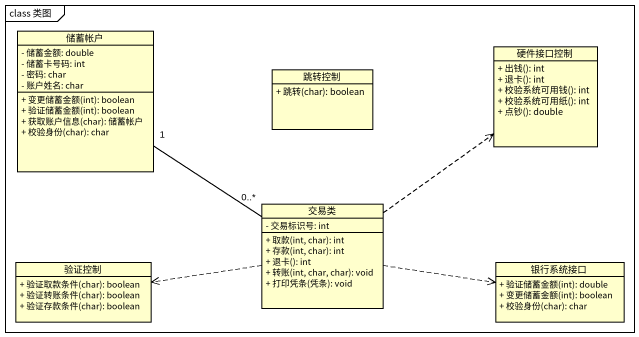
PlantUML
@startuml
mainframe class 类图
hide circle
hide empty members
skinparam classAttributeIconSize 0
class 储蓄帐户 {
  - 储蓄金额: double
  - 储蓄卡号码: int
  - 密码: char
  - 账户姓名: char
  + 变更储蓄金额(int): boolean
  + 验证储蓄金额(int): boolean
  + 获取账户信息(char): 储蓄帐户
  + 校验身份(char): char
}
class 硬件接口控制 {
  + 出钱(): int
  + 退卡(): int
  + 校验系统可用钱(): int
  + 校验系统可用纸(): int
  + 点钞(): double
}
class 跳转控制 {
  + 跳转(char): boolean
}
class 交易类 {
  - 交易标识号: int
  + 取款(int, char): int
  + 存款(int, char): int
  + 退卡(): int
  + 转账(int, char, char): void
  + 打印凭条(凭条): void
}
class 验证控制 {
  + 验证取款条件(char): boolean
  + 验证转账条件(char): boolean
  + 验证存款条件(char): boolean
}
class 银行系统接口 {
  + 验证储蓄金额(int): double
  + 变更储蓄金额(int): boolean
  + 校验身份(char): char
}
储蓄帐户 "1" -- "0..*" 交易类
交易类 .up.> 硬件接口控制
交易类 .left.> 验证控制
交易类 .right.> 银行系统接口
@enduml
